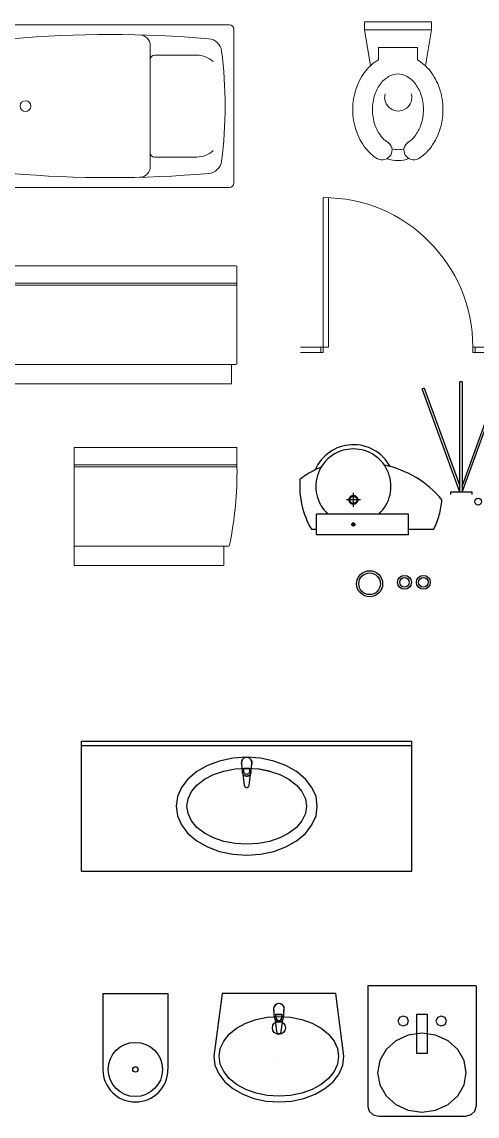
# Model space of a CAD drawing. Header units: millimetres. Extents: x -4763 to 645, y -25 to 217.
# Drawn here: x -52.5 to -50.4, y 18.03 to 23.08 of the extents above; entities that cross this region are included whole.
import ezdxf

# ---------------------------------------------------------------- set-up
doc = ezdxf.new("R2010")
doc.units = ezdxf.units.MM
doc.header["$LTSCALE"] = 0.5
doc.linetypes.add('ACAD_ISO10W100', pattern=[18.5, 12, -3, 0.5, -3])
doc.linetypes.add('DASHED', pattern=[15, 12, -3])
doc.layers.add('A223G3', color=3, linetype='Continuous', lineweight=0)
doc.layers.add('A740G3', color=3, linetype='Continuous', lineweight=0)
doc.layers.add('MEBEL', color=7, linetype='DASHED')

# ---------------------------------------------------------------- blocks, each defined once
blk = doc.blocks.new('*B228')
at = {"layer": 'A740G3', "color": 0, "linetype": 'ByBlock'}
for p, q in [((580, 0), (-580, 0)), ((-600, -20), (-600, -730)), ((600, -730), (600, -20)), ((215, -96.72), (215, -160)), ((235, -140), (430, -140)), ((215, -590), (215, -160)), ((215, -653.27), (215, -590)), ((430, -610), (235, -610)), ((-580, -750), (580, -750))]:
    blk.add_line(p, q, dxfattribs=at)
for centre, radius, start, end in [((-580, -20), 20, 90, 180), ((580, -20), 20, 0, 90), ((30, -5385.84), 5340.83, 85.114, 94.886), ((165, -96.72), 50, 0, 88.538), ((-419.36, -129.17), 65, 94.886, 172.72), ((479.36, -129.17), 65, 7.28, 85.114), ((1505, -375), 2005, 172.72, 187.28), ((235, -160), 20, 90, 180), ((430, -250), 110, 47.016, 90.001), ((-1445, -375), 2005, 352.72, 7.28), ((-360, -375), 25, 0, 180), ((-360, -375), 25, 180, 360), ((235, -590), 20, 180, 270), ((429.99, -500), 110, 270.005, 312.991), ((-419.36, -620.83), 65, 187.278, 265.113), ((165, -653.28), 50, 271.466, 0.004), ((479.36, -620.83), 65, 274.887, 352.721), ((30, 4635.83), 5340.84, 265.114, 274.886), ((-580, -730), 20, 179.999, 270), ((580, -730), 20, 270, 0)]:
    blk.add_arc(centre, radius, start, end, dxfattribs=at)
blk = doc.blocks.new('PLUMBING0072')
at = {"color": 0, "linetype": 'ByBlock'}
blk.add_blockref('*B228', (0, 0), dxfattribs=at)
blk = doc.blocks.new('*B230')
at = {"layer": 'A740G3', "color": 0, "linetype": 'ByBlock'}
for p, q in [((-600, 95), (-600, 540)), ((-595, 545), (595, 545)), ((600, 540), (600, 95)), ((600, 465), (-600, 465)), ((-600, 455), (600, 455)), ((595, 90), (-595, 90)), ((-574, 0), (-574, 90)), ((574, 90), (574, 0)), ((574, 0), (-574, 0))]:
    blk.add_line(p, q, dxfattribs=at)
for centre, start, end in [((-595, 540), 89.999, 179.999), ((595, 540), 0.001, 90), ((-595, 95), 180.002, 270.001), ((595, 95), 270, 359.998)]:
    blk.add_arc(centre, 5, start, end, dxfattribs=at)
blk = doc.blocks.new('PLUMBING0073')
at = {"color": 0, "linetype": 'ByBlock'}
blk.add_blockref('*B230', (0, 0), dxfattribs=at)
blk = doc.blocks.new('*B232')
at = {"layer": 'A740G3', "color": 0, "linetype": 'ByBlock'}
for p, q in [((745, 545), (0, 545)), ((0, 545), (0, 0)), ((750, 455), (750, 540)), ((0, 465), (750, 465)), ((750, 455), (0, 455)), ((0, 90), (711, 90)), ((690, 0), (690, 90)), ((0, 0), (690, 0))]:
    blk.add_line(p, q, dxfattribs=at)
for centre, radius, start, end in [((745, 540), 5, 0, 89.999), ((-961.1, 434.6), 1711.2, 348.516, 0.681), ((711, 95), 5, 270.001, 347.753)]:
    blk.add_arc(centre, radius, start, end, dxfattribs=at)
blk = doc.blocks.new('PLUMBING0074')
at = {"color": 0, "linetype": 'ByBlock'}
blk.add_blockref('*B232', (0, 0), dxfattribs=at)
blk = doc.blocks.new('*B240')
at = {"layer": 'A740G3', "color": 0, "linetype": 'ByBlock'}
for p, q in [((105, 0), (105, 690)), ((130, 0), (130, 690)), ((95, 0), (105, 0)), ((95, -25), (95, 0)), ((105, 0), (105, -25)), ((105, 0), (130, 0)), ((795, -25), (795, 0)), ((795, 0), (805, 0)), ((805, 0), (805, -25)), ((105, -25), (95, -25)), ((805, -25), (795, -25))]:
    blk.add_line(p, q, dxfattribs=at)
blk.add_arc((105, 0), 690, 0, 90, dxfattribs=at)
blk = doc.blocks.new('*B241')
at = {"layer": 'A740G3', "color": 0, "linetype": 'ByBlock'}
for p, q in [((604.7, 1500), (295.3, 1500)), ((295.3, 1500), (295.3, 1463.3)), ((604.7, 1463.3), (295.3, 1463.3)), ((295.3, 1463.3), (323.7, 1298.3)), ((604.7, 1463.3), (576.2, 1297.6)), ((604.7, 1500), (604.7, 1463.3)), ((360.5, 1382.5), (539.5, 1382.5)), ((360.5, 1325.6), (360.5, 1382.5)), ((539.5, 1325.6), (539.5, 1382.4))]:
    blk.add_line(p, q, dxfattribs=at)
for centre, radius, start, end in [((539.5, 1382.4), 0.05, 0, 90), ((470.6, 1139.2), 216.6, 120.5718, 141.417), ((418.4, 1127.6), 231.7, 39.2646, 58.544), ((497.7, 1116), 252.1, 141.1425, 161.9877), ((383.3, 1106.2), 272.4, 18.7952, 38.0746), ((520.1, 1103.9), 187.2, 142.4202, 160.71), ((495.7, 1108.6), 165.4, 120.2826, 138.5723), ((459.2, 1140.4), 120.6, 94.5741, 112.8639), ((439.9, 1140.4), 120.6, 67.1361, 85.4259), ((403.4, 1108.6), 165.4, 41.4277, 59.7174), ((379, 1103.9), 187.2, 19.29, 37.5798), ((517.5, 1101.7), 275.6, 160.434, 181.2792), ((555.7, 1095.6), 223.7, 161.7117, 180.0015), ((451, 1151.5), 62.5, 163.7398, 376.2602), ((343.4, 1095.6), 223.7, 359.9985, 18.2883), ((359.4, 1098.2), 297.7, 359.5037, 18.783), ((517.5, 1089.4), 275.6, 178.7208, 199.566), ((555.7, 1095.6), 223.7, 179.9985, 198.2883), ((343.4, 1095.6), 223.7, 341.7117, 0.0015), ((359.4, 1093), 297.7, 341.217, 0.4963), ((520.1, 1087.2), 187.2, 199.29, 217.5798), ((379, 1087.2), 187.2, 322.4202, 340.71), ((497.7, 1075.1), 252.1, 198.0123, 218.8575), ((470.6, 1052), 126.6, 218.5831, 236.8729), ((428.5, 1052), 126.6, 303.1272, 321.4169), ((383.3, 1084.9), 272.4, 321.9254, 341.2048), ((461.2, 1041.3), 202.5, 217.9002, 238.7454), ((377.4, 908.4), 45.1, 242.0583, 57.8952), ((449.6, 1011.4), 100.8, 254.2189, 270), ((449.6, 1011.4), 100.8, 270, 286.3298), ((522.6, 908.4), 45.1, 122.1048, 297.9417), ((428.5, 1052), 216.6, 302.1376, 321.4169), ((449.6, 1011.4), 150.8, 250.618, 270), ((449.6, 1011.4), 150.8, 270, 289.6031)]:
    blk.add_arc(centre, radius, start, end, dxfattribs=at)
blk = doc.blocks.new('*B242')
at = {"layer": 'A223G3', "color": 0, "linetype": 'ByBlock'}
for p, q in [((925, 1500), (900, 1500)), ((900, 1500), (900, 0)), ((925, 0), (925, 1500)), ((95, 0), (0, 0)), ((805, 0), (900, 0)), ((95, -25), (0, -25)), ((805, -25), (925, -25))]:
    blk.add_line(p, q, dxfattribs=at)
for name in ['*B241', '*B240']:
    blk.add_blockref(name, (0, 0), dxfattribs=at)
blk = doc.blocks.new('PLUMBING0017')
at = {"color": 0, "linetype": 'ByBlock'}
blk.add_blockref('*B242', (0, 0), dxfattribs=at)

msp = doc.modelspace()

# ---------------------------------------------------------------- linework, layer by layer
at = {"layer": 'MEBEL'}
for p, q in [((-50.47778, 20.90967), (-50.47778, 21.41797)), ((-50.46778, 21.41797), (-50.46778, 20.90967)), ((-50.4781, 20.90967), (-50.65132, 21.38559)), ((-50.64192, 21.38901), (-50.47778, 20.93803)), ((-50.30363, 21.38901), (-50.46778, 20.93803)), ((-50.46746, 20.90967), (-50.29424, 21.38559)), ((-50.42134, 20.90967), (-50.52134, 20.90967)), ((-50.52134, 20.90967), (-50.52134, 20.89761)), ((-50.42134, 20.89761), (-50.42134, 20.90967))]:
    msp.add_line(p, q, dxfattribs=at)
at = {"layer": 'MEBEL', "linetype": 'Continuous'}
for p, q in [((-50.46778, 21.41797), (-50.47778, 21.41797)), ((-50.64192, 21.38901), (-50.65132, 21.38559)), ((-50.90273, 18.63207), (-50.90273, 18.07686)), ((-50.40273, 18.63207), (-50.90273, 18.63207)), ((-50.40273, 18.63207), (-50.40273, 18.07686)), ((-52.12354, 18.59718), (-51.82354, 18.59718)), ((-52.12354, 18.59718), (-52.12354, 18.24718)), ((-51.82354, 18.59718), (-51.82354, 18.24718)), ((-51.57393, 18.59718), (-51.61239, 18.30782)), ((-51.05013, 18.59718), (-51.57393, 18.59718)), ((-51.57374, 18.59674), (-51.57393, 18.59674)), ((-51.05013, 18.59674), (-51.05032, 18.59674)), ((-51.01239, 18.30782), (-51.05013, 18.59718)), ((-51.33593, 18.52511), (-51.33583, 18.53017)), ((-51.33303, 18.48483), (-51.33593, 18.52511)), ((-51.29103, 18.48483), (-51.28813, 18.52511)), ((-51.28813, 18.52511), (-51.28822, 18.5301)), ((-51.465, 18.46106), (-51.41739, 18.47809)), ((-51.41739, 18.47809), (-51.36574, 18.48858)), ((-51.36574, 18.48858), (-51.31203, 18.49212)), ((-51.32976, 18.47531), (-51.32313, 18.42238)), ((-51.32563, 18.487), (-51.32563, 18.50187)), ((-51.32563, 18.50187), (-51.29843, 18.50187)), ((-51.32563, 18.50118), (-51.29843, 18.50118)), ((-51.31203, 18.49212), (-51.25832, 18.48858)), ((-51.30093, 18.42238), (-51.2943, 18.47531)), ((-51.29843, 18.50187), (-51.29843, 18.487)), ((-51.25832, 18.48858), (-51.20667, 18.47809)), ((-51.20667, 18.47809), (-51.15906, 18.46106)), ((-50.75667, 18.48622), (-50.764, 18.47051)), ((-50.764, 18.47051), (-50.75667, 18.45479)), ((-50.739, 18.49273), (-50.75667, 18.48622)), ((-50.72132, 18.48622), (-50.739, 18.49273)), ((-50.714, 18.47051), (-50.72132, 18.48622)), ((-50.72132, 18.45479), (-50.714, 18.47051)), ((-50.65273, 18.50019), (-50.67773, 18.50019)), ((-50.67773, 18.50019), (-50.67773, 18.32241)), ((-50.62773, 18.50019), (-50.65273, 18.50019)), ((-50.62773, 18.32241), (-50.62773, 18.50019)), ((-50.58167, 18.48622), (-50.589, 18.47051)), ((-50.589, 18.47051), (-50.58167, 18.45479)), ((-50.564, 18.49273), (-50.58167, 18.48622)), ((-50.54632, 18.48622), (-50.564, 18.49273)), ((-50.539, 18.47051), (-50.54632, 18.48622)), ((-50.54632, 18.45479), (-50.539, 18.47051)), ((-51.54096, 18.41021), (-51.50672, 18.43814)), ((-51.50672, 18.43814), (-51.465, 18.46106)), ((-51.15906, 18.46106), (-51.11734, 18.43814)), ((-51.11734, 18.43814), (-51.0831, 18.41021)), ((-50.75667, 18.45479), (-50.739, 18.44829)), ((-50.739, 18.44829), (-50.72132, 18.45479)), ((-50.58167, 18.45479), (-50.564, 18.44829)), ((-50.564, 18.44829), (-50.54632, 18.45479)), ((-51.58207, 18.34377), (-51.5664, 18.37835)), ((-51.5664, 18.37835), (-51.54096, 18.41021)), ((-51.0831, 18.41021), (-51.05766, 18.37835)), ((-51.05766, 18.37835), (-51.04199, 18.34377)), ((-50.77302, 18.37943), (-50.81829, 18.33918)), ((-50.71597, 18.40526), (-50.77302, 18.37943)), ((-50.65273, 18.41417), (-50.71597, 18.40526)), ((-50.5895, 18.40526), (-50.65273, 18.41417)), ((-50.53245, 18.37943), (-50.5895, 18.40526)), ((-50.48718, 18.33918), (-50.53245, 18.37943)), ((-51.58736, 18.30782), (-51.58207, 18.34377)), ((-51.04199, 18.34377), (-51.03736, 18.30782)), ((-50.81829, 18.33918), (-50.84736, 18.28847)), ((-50.67773, 18.32241), (-50.62773, 18.32241)), ((-50.45811, 18.28847), (-50.48718, 18.33918)), ((-51.61239, 18.30782), (-51.60662, 18.26672)), ((-51.60662, 18.26672), (-51.58953, 18.22721)), ((-51.58207, 18.27186), (-51.58736, 18.30782)), ((-51.5664, 18.23729), (-51.58207, 18.27186)), ((-51.31204, 18.30782), (-51.31203, 18.30782)), ((-51.04199, 18.27186), (-51.05766, 18.23729)), ((-51.03736, 18.30782), (-51.04199, 18.27186)), ((-51.03453, 18.22721), (-51.01744, 18.26672)), ((-51.01744, 18.26672), (-51.01239, 18.30782)), ((-50.84736, 18.28847), (-50.85737, 18.23226)), ((-50.44809, 18.23226), (-50.45811, 18.28847)), ((-51.58953, 18.22721), (-51.56177, 18.19079)), ((-51.54096, 18.20542), (-51.5664, 18.23729)), ((-51.05766, 18.23729), (-51.0831, 18.20542)), ((-51.06229, 18.19079), (-51.03453, 18.22721)), ((-50.85737, 18.23226), (-50.84736, 18.17605)), ((-50.45811, 18.17605), (-50.44809, 18.23226)), ((-51.56177, 18.19079), (-51.52442, 18.15888)), ((-51.50672, 18.17749), (-51.54096, 18.20542)), ((-51.465, 18.15457), (-51.50672, 18.17749)), ((-51.11734, 18.17749), (-51.15906, 18.15457)), ((-51.0831, 18.20542), (-51.11734, 18.17749)), ((-51.09964, 18.15888), (-51.06229, 18.19079)), ((-50.84736, 18.17605), (-50.81829, 18.12534)), ((-50.48718, 18.12534), (-50.45811, 18.17605)), ((-51.52442, 18.15888), (-51.4789, 18.13268)), ((-51.4789, 18.13268), (-51.42697, 18.11322)), ((-51.41739, 18.13754), (-51.465, 18.15457)), ((-51.42697, 18.11322), (-51.37063, 18.10123)), ((-51.36574, 18.12705), (-51.41739, 18.13754)), ((-51.31203, 18.12351), (-51.36574, 18.12705)), ((-51.25832, 18.12705), (-51.31203, 18.12351)), ((-51.20667, 18.13754), (-51.25832, 18.12705)), ((-51.25343, 18.10123), (-51.19709, 18.11322)), ((-51.15906, 18.15457), (-51.20667, 18.13754)), ((-51.19709, 18.11322), (-51.14516, 18.13268)), ((-51.14516, 18.13268), (-51.09964, 18.15888)), ((-50.81829, 18.12534), (-50.77302, 18.0851)), ((-50.53245, 18.0851), (-50.48718, 18.12534)), ((-51.37063, 18.10123), (-51.31203, 18.09718)), ((-51.31203, 18.09718), (-51.25343, 18.10123)), ((-50.90273, 18.07686), (-50.89602, 18.05427)), ((-50.77302, 18.0851), (-50.71597, 18.05926)), ((-50.5895, 18.05926), (-50.53245, 18.0851)), ((-50.40877, 18.05519), (-50.40265, 18.07686)), ((-50.89602, 18.05427), (-50.87734, 18.03783)), ((-50.87734, 18.03783), (-50.85187, 18.03208)), ((-50.85187, 18.03208), (-50.4499, 18.03207)), ((-50.71597, 18.05926), (-50.65273, 18.05036)), ((-50.65273, 18.05036), (-50.5895, 18.05926)), ((-50.4499, 18.03207), (-50.42597, 18.03889)), ((-50.42597, 18.03889), (-50.40877, 18.05519))]:
    msp.add_line(p, q, dxfattribs=at)
at = {"layer": 'MEBEL', "linetype": 'ACAD_ISO10W100'}
for p, q in [((-50.96862, 20.84062), (-50.96862, 20.90657)), ((-50.93628, 20.87359), (-51.00096, 20.87359)), ((-50.71452, 20.80814), (-51.13802, 20.80814)), ((-51.13802, 20.71189), (-51.13802, 20.80814)), ((-50.71452, 20.71189), (-50.71452, 20.80814)), ((-51.16235, 20.73781), (-51.13802, 20.73781)), ((-50.97863, 20.76002), (-50.95861, 20.76002)), ((-50.96862, 20.74998), (-50.96862, 20.77006)), ((-50.71452, 20.73781), (-50.59822, 20.73781)), ((-50.71452, 20.71189), (-51.13802, 20.71189))]:
    msp.add_line(p, q, dxfattribs=at)
at = {"layer": 'MEBEL', "linetype": 'ByBlock'}
for p, q in [((-52.22175, 19.76101), (-50.69928, 19.76101)), ((-52.22175, 19.16101), (-52.22175, 19.76101)), ((-52.22175, 19.76101), (-50.69928, 19.76101)), ((-52.22175, 19.16101), (-52.22175, 19.76101)), ((-52.22175, 19.74101), (-50.69928, 19.74101)), ((-52.22175, 19.74101), (-50.69928, 19.74101)), ((-50.69928, 19.16101), (-50.69928, 19.76101)), ((-50.69928, 19.16101), (-50.69928, 19.76101)), ((-51.52407, 19.68221), (-51.58519, 19.66938)), ((-51.46051, 19.68655), (-51.52407, 19.68221)), ((-51.47967, 19.67708), (-51.48217, 19.67351)), ((-51.47658, 19.68016), (-51.47967, 19.67708)), ((-51.47649, 19.67928), (-51.47946, 19.67614)), ((-51.47301, 19.68266), (-51.47658, 19.68016)), ((-51.47298, 19.68185), (-51.47649, 19.67928)), ((-51.46907, 19.6845), (-51.47301, 19.68266)), ((-51.46906, 19.68374), (-51.47298, 19.68185)), ((-51.46486, 19.68563), (-51.46907, 19.6845)), ((-51.46486, 19.6849), (-51.46906, 19.68374)), ((-51.46051, 19.68601), (-51.46486, 19.68563)), ((-51.46051, 19.68529), (-51.46486, 19.6849)), ((-51.39696, 19.68221), (-51.46051, 19.68655)), ((-51.45617, 19.68563), (-51.46051, 19.68601)), ((-51.45617, 19.6849), (-51.46051, 19.68529)), ((-51.45196, 19.6845), (-51.45617, 19.68563)), ((-51.45197, 19.68374), (-51.45617, 19.6849)), ((-51.44805, 19.68185), (-51.45197, 19.68374)), ((-51.44801, 19.68266), (-51.45196, 19.6845)), ((-51.44454, 19.67928), (-51.44805, 19.68185)), ((-51.44445, 19.68016), (-51.44801, 19.68266)), ((-51.44157, 19.67614), (-51.44454, 19.67928)), ((-51.44136, 19.67708), (-51.44445, 19.68016)), ((-51.43886, 19.67351), (-51.44136, 19.67708)), ((-51.33584, 19.66938), (-51.39696, 19.68221)), ((-51.64151, 19.64854), (-51.69088, 19.62049)), ((-51.58519, 19.66938), (-51.64151, 19.64854)), ((-51.56601, 19.62307), (-51.51429, 19.63306)), ((-51.51429, 19.63306), (-51.46051, 19.63643)), ((-51.48514, 19.66535), (-51.48551, 19.66101)), ((-51.48551, 19.66101), (-51.48514, 19.65666)), ((-51.48401, 19.66956), (-51.48514, 19.66535)), ((-51.48514, 19.65666), (-51.48401, 19.65246)), ((-51.48435, 19.66307), (-51.48447, 19.66228)), ((-51.48447, 19.66228), (-51.4844, 19.66053)), ((-51.48433, 19.66432), (-51.48441, 19.66003)), ((-51.48441, 19.66003), (-51.48151, 19.61975)), ((-51.48441, 19.65933), (-51.48441, 19.66003)), ((-51.48441, 19.65933), (-51.48151, 19.61905)), ((-51.48345, 19.66853), (-51.48433, 19.66432)), ((-51.48217, 19.67351), (-51.48401, 19.66956)), ((-51.48401, 19.65246), (-51.4839, 19.65223)), ((-51.48181, 19.67252), (-51.48345, 19.66853)), ((-51.47946, 19.67614), (-51.48181, 19.67252)), ((-51.47411, 19.62123), (-51.47411, 19.6361)), ((-51.47411, 19.6361), (-51.44691, 19.6361)), ((-51.47411, 19.6354), (-51.44691, 19.6354)), ((-51.46051, 19.63643), (-51.40674, 19.63306)), ((-51.44691, 19.6361), (-51.44691, 19.62123)), ((-51.43922, 19.67252), (-51.44157, 19.67614)), ((-51.43951, 19.61975), (-51.43661, 19.66003)), ((-51.43951, 19.61905), (-51.43661, 19.65933)), ((-51.43758, 19.66853), (-51.43922, 19.67252)), ((-51.43702, 19.66956), (-51.43886, 19.67351)), ((-51.4367, 19.66432), (-51.43758, 19.66853)), ((-51.43713, 19.65223), (-51.43702, 19.65246)), ((-51.43589, 19.66535), (-51.43702, 19.66956)), ((-51.43702, 19.65246), (-51.43589, 19.65666)), ((-51.43661, 19.66003), (-51.4367, 19.66432)), ((-51.43656, 19.66228), (-51.43668, 19.66307)), ((-51.43663, 19.66053), (-51.43656, 19.66228)), ((-51.43661, 19.65933), (-51.43661, 19.66003)), ((-51.43551, 19.66101), (-51.43589, 19.66535)), ((-51.43589, 19.65666), (-51.43551, 19.66101)), ((-51.35502, 19.62307), (-51.4102, 19.63327)), ((-51.40674, 19.63306), (-51.35502, 19.62307)), ((-51.27952, 19.64854), (-51.33584, 19.66938)), ((-51.23015, 19.62049), (-51.27952, 19.64854)), ((-51.73139, 19.58631), (-51.7615, 19.54732)), ((-51.69088, 19.62049), (-51.73139, 19.58631)), ((-51.68972, 19.55847), (-51.65544, 19.58505)), ((-51.65544, 19.58505), (-51.61366, 19.60686)), ((-51.61366, 19.60686), (-51.56601, 19.62307)), ((-51.48151, 19.61975), (-51.48093, 19.61614)), ((-51.48151, 19.61905), (-51.48093, 19.61545)), ((-51.48093, 19.61614), (-51.47971, 19.61269)), ((-51.48093, 19.61545), (-51.47971, 19.61199)), ((-51.47971, 19.61269), (-51.47789, 19.6095)), ((-51.47971, 19.61199), (-51.47789, 19.60881)), ((-51.47823, 19.6094), (-51.47161, 19.55661)), ((-51.47789, 19.6095), (-51.47553, 19.60668)), ((-51.47789, 19.60881), (-51.47553, 19.60599)), ((-51.47553, 19.60668), (-51.47271, 19.60431)), ((-51.47553, 19.60599), (-51.47271, 19.60362)), ((-51.47391, 19.6189), (-51.47411, 19.62123)), ((-51.47329, 19.61664), (-51.47391, 19.6189)), ((-51.47229, 19.61453), (-51.47329, 19.61664)), ((-51.47271, 19.60431), (-51.4695, 19.60247)), ((-51.47271, 19.60362), (-51.4695, 19.60177)), ((-51.47093, 19.61262), (-51.47229, 19.61453)), ((-51.46926, 19.61097), (-51.47093, 19.61262)), ((-51.4695, 19.60247), (-51.46602, 19.6012)), ((-51.4695, 19.60177), (-51.46602, 19.60051)), ((-51.46731, 19.60963), (-51.46926, 19.61097)), ((-51.46517, 19.60864), (-51.46731, 19.60963)), ((-51.46602, 19.6012), (-51.46237, 19.60056)), ((-51.46602, 19.60051), (-51.46237, 19.59987)), ((-51.46288, 19.60804), (-51.46517, 19.60864)), ((-51.46051, 19.60783), (-51.46288, 19.60804)), ((-51.46237, 19.60056), (-51.45866, 19.60056)), ((-51.46237, 19.59987), (-51.45866, 19.59987)), ((-51.45815, 19.60804), (-51.46051, 19.60783)), ((-51.45866, 19.60056), (-51.45501, 19.6012)), ((-51.45866, 19.59987), (-51.45501, 19.60051)), ((-51.45586, 19.60864), (-51.45815, 19.60804)), ((-51.45371, 19.60963), (-51.45586, 19.60864)), ((-51.45501, 19.6012), (-51.45153, 19.60247)), ((-51.45501, 19.60051), (-51.45153, 19.60177)), ((-51.45177, 19.61097), (-51.45371, 19.60963)), ((-51.4501, 19.61262), (-51.45177, 19.61097)), ((-51.45153, 19.60247), (-51.44832, 19.60431)), ((-51.45153, 19.60177), (-51.44832, 19.60362)), ((-51.44874, 19.61453), (-51.4501, 19.61262)), ((-51.44941, 19.55661), (-51.4428, 19.6094)), ((-51.44774, 19.61664), (-51.44874, 19.61453)), ((-51.44832, 19.60431), (-51.4455, 19.60668)), ((-51.44832, 19.60362), (-51.4455, 19.60599)), ((-51.44712, 19.6189), (-51.44774, 19.61664)), ((-51.44691, 19.62123), (-51.44712, 19.6189)), ((-51.4455, 19.60668), (-51.44314, 19.6095)), ((-51.4455, 19.60599), (-51.44314, 19.60881)), ((-51.44314, 19.6095), (-51.44132, 19.61269)), ((-51.44314, 19.60881), (-51.44132, 19.61199)), ((-51.44132, 19.61269), (-51.4401, 19.61614)), ((-51.44132, 19.61199), (-51.4401, 19.61545)), ((-51.4401, 19.61614), (-51.43951, 19.61975)), ((-51.4401, 19.61545), (-51.43951, 19.61905)), ((-51.35502, 19.62307), (-51.30736, 19.60686)), ((-51.30736, 19.60686), (-51.26559, 19.58505)), ((-51.26559, 19.58505), (-51.23131, 19.55847)), ((-51.18964, 19.58631), (-51.23015, 19.62049)), ((-51.15953, 19.54732), (-51.18964, 19.58631)), ((-51.7615, 19.54732), (-51.78004, 19.50501)), ((-51.73088, 19.49523), (-51.71519, 19.52814)), ((-51.71519, 19.52814), (-51.68972, 19.55847)), ((-51.47161, 19.55661), (-51.47118, 19.55463)), ((-51.47118, 19.55463), (-51.47041, 19.55277)), ((-51.47041, 19.55277), (-51.4693, 19.55108)), ((-51.4693, 19.55108), (-51.46792, 19.54961)), ((-51.46792, 19.54961), (-51.46629, 19.54841)), ((-51.46629, 19.54841), (-51.46447, 19.54753)), ((-51.46447, 19.54753), (-51.46253, 19.54699)), ((-51.46253, 19.54699), (-51.46051, 19.54681)), ((-51.46051, 19.54681), (-51.4585, 19.54699)), ((-51.4585, 19.54699), (-51.45656, 19.54753)), ((-51.45656, 19.54753), (-51.45474, 19.54841)), ((-51.45474, 19.54841), (-51.45311, 19.54961)), ((-51.45311, 19.54961), (-51.45173, 19.55108)), ((-51.45173, 19.55108), (-51.45062, 19.55277)), ((-51.45062, 19.55277), (-51.44985, 19.55463)), ((-51.44985, 19.55463), (-51.44941, 19.55661)), ((-51.23131, 19.55847), (-51.20584, 19.52814)), ((-51.20584, 19.52814), (-51.19015, 19.49523)), ((-51.14099, 19.50501), (-51.15953, 19.54732)), ((-51.78004, 19.50501), (-51.7863, 19.46101)), ((-51.73618, 19.46101), (-51.73088, 19.49523)), ((-51.19015, 19.49523), (-51.18551, 19.46101)), ((-51.13551, 19.46101), (-51.14099, 19.50501)), ((-51.7863, 19.46101), (-51.78004, 19.41701)), ((-51.73088, 19.42678), (-51.73618, 19.46101)), ((-51.71519, 19.39388), (-51.73088, 19.42678)), ((-51.19015, 19.42678), (-51.20584, 19.39388)), ((-51.18551, 19.46101), (-51.19015, 19.42678)), ((-51.14099, 19.41701), (-51.13551, 19.46101)), ((-51.78004, 19.41701), (-51.7615, 19.3747)), ((-51.7615, 19.3747), (-51.73139, 19.3357)), ((-51.68972, 19.36355), (-51.71519, 19.39388)), ((-51.20584, 19.39388), (-51.23131, 19.36355)), ((-51.18964, 19.3357), (-51.15953, 19.3747)), ((-51.15953, 19.3747), (-51.14099, 19.41701)), ((-51.73139, 19.3357), (-51.69088, 19.30152)), ((-51.65544, 19.33696), (-51.68972, 19.36355)), ((-51.61366, 19.31515), (-51.65544, 19.33696)), ((-51.26559, 19.33696), (-51.30736, 19.31515)), ((-51.23131, 19.36355), (-51.26559, 19.33696)), ((-51.23015, 19.30152), (-51.18964, 19.3357)), ((-51.69088, 19.30152), (-51.64151, 19.27348)), ((-51.64151, 19.27348), (-51.58519, 19.25263)), ((-51.56601, 19.29894), (-51.61366, 19.31515)), ((-51.51429, 19.28896), (-51.56601, 19.29894)), ((-51.46051, 19.28559), (-51.51429, 19.28896)), ((-51.40674, 19.28896), (-51.46051, 19.28559)), ((-51.35502, 19.29894), (-51.40674, 19.28896)), ((-51.30736, 19.31515), (-51.35502, 19.29894)), ((-51.33584, 19.25263), (-51.27952, 19.27348)), ((-51.27952, 19.27348), (-51.23015, 19.30152)), ((-51.58519, 19.25263), (-51.52407, 19.2398)), ((-51.52407, 19.2398), (-51.46051, 19.23546)), ((-51.46051, 19.23546), (-51.39696, 19.2398)), ((-51.39696, 19.2398), (-51.33584, 19.25263)), ((-52.22175, 19.16101), (-50.69928, 19.16101)), ((-52.22175, 19.16101), (-50.69928, 19.16101))]:
    msp.add_line(p, q, dxfattribs=at)
at = {"layer": 'MEBEL', "linetype": 'ACAD_ISO10W100'}
for centre, radius in [((-50.96862, 20.87359), 0.0203), ((-50.96862, 20.87359), 0.01645), ((-50.96862, 20.76002), 0.00655)]:
    msp.add_circle(centre, radius, dxfattribs=at)
at = {"layer": 'MEBEL', "linetype": 'ByBlock'}
msp.add_circle((-50.39349, 20.8654), 0.01578, dxfattribs=at)
at = {"layer": 'MEBEL', "linetype": 'Continuous'}
for centre, radius in [((-50.89374, 20.48671), 0.06), ((-50.89374, 20.48671), 0.05), ((-50.7333, 20.49329), 0.032), ((-50.7333, 20.49329), 0.022), ((-50.646, 20.49329), 0.032), ((-50.646, 20.49329), 0.022), ((-51.31203, 18.43912), 0.03), ((-51.97354, 18.24718), 0.125), ((-51.97354, 18.24718), 0.0125)]:
    msp.add_circle(centre, radius, dxfattribs=at)
at = {"layer": 'MEBEL', "linetype": 'ACAD_ISO10W100'}
for centre, radius, start, end in [((-50.96862, 20.93519), 0.1925, 28.45053, 156.59516), ((-50.96862, 20.93519), 0.17325, 312.83343, 227.16657), ((-50.95955, 20.63417), 0.42071, 112.01592, 127.3897), ((-50.91641, 20.58184), 0.46019, 39.3443, 78.62046), ((-50.81521, 20.93841), 0.40093, 175.70566, 210.02146), ((-50.91718, 20.8995), 0.3576, 333.11821, 355.84524)]:
    msp.add_arc(centre, radius, start, end, dxfattribs=at)
at = {"layer": 'MEBEL', "linetype": 'Continuous'}
for centre, radius, start, end in [((-51.31203, 18.52678), 0.025, 339.28556, 200.71444), ((-51.31203, 18.52678), 0.02404, 7.83741, 171.8967), ((-51.31203, 18.48742), 0.02109, 185.16961, 354.83039), ((-51.31203, 18.48673), 0.02109, 185.16961, 354.83039), ((-51.31203, 18.487), 0.0136, 180, 0), ((-51.31203, 18.42377), 0.01119, 187.13892, 352.86108), ((-51.97354, 18.24718), 0.15, 180, 0)]:
    msp.add_arc(centre, radius, start, end, dxfattribs=at)

# ---------------------------------------------------------------- block references
at = {"xscale": 0.001, "yscale": 0.001, "zscale": 0.001}
for name, p in [('PLUMBING0072', (-52.12024, 23.06405)), ('PLUMBING0017', (-51.213, 21.57731)), ('PLUMBING0073', (-52.10524, 21.40781)), ('PLUMBING0074', (-52.25524, 20.57063))]:
    msp.add_blockref(name, p, dxfattribs=at)

doc.saveas('drawing.dxf')
